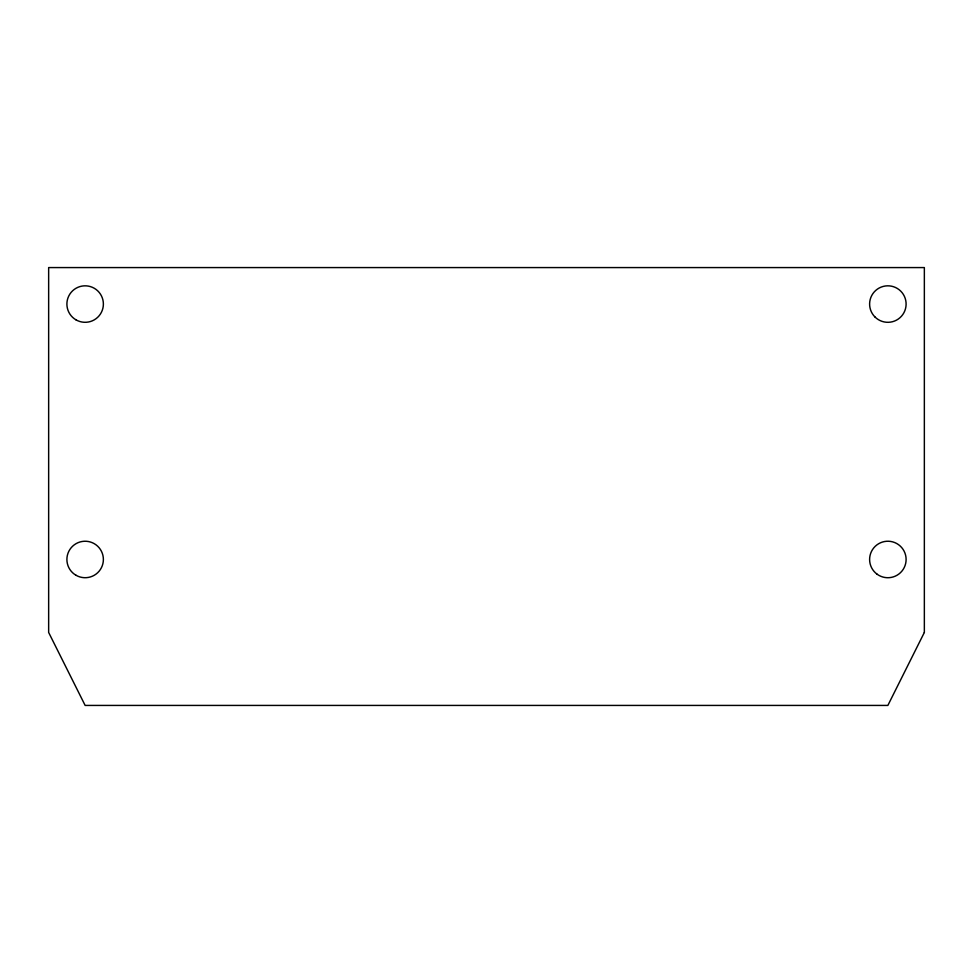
<?xml version="1.0" encoding="UTF-8"?>
<svg xmlns="http://www.w3.org/2000/svg" width="973" height="973" viewBox="0 0 973 973"><rect width="100%" height="100%" fill="white"/><g stroke="black" fill="none" stroke-linecap="round" stroke-linejoin="round"><path stroke-width="1.46" d="M924.35 632.45L887.863 705.425L85.138 705.425L48.65 632.45L48.65 267.575L924.35 267.575L924.35 632.45M76.016 319.862A18.244 18.244 0 0 0 103.381 304.062A18.244 18.244 0 0 0 76.016 288.263A18.244 18.244 0 0 0 76.016 319.862M877.123 574.228A18.244 18.244 0 0 0 906.009 561.397A18.244 18.244 0 0 0 880.456 542.8A18.244 18.244 0 0 0 877.123 574.228M874.958 316.967A18.244 18.244 0 0 0 905.486 308.782A18.244 18.244 0 0 0 883.143 286.439A18.244 18.244 0 0 0 874.958 316.967M76.016 575.274A18.244 18.244 0 0 0 103.381 559.475A18.244 18.244 0 0 0 76.016 543.676A18.244 18.244 0 0 0 76.016 575.274"/></g></svg>
